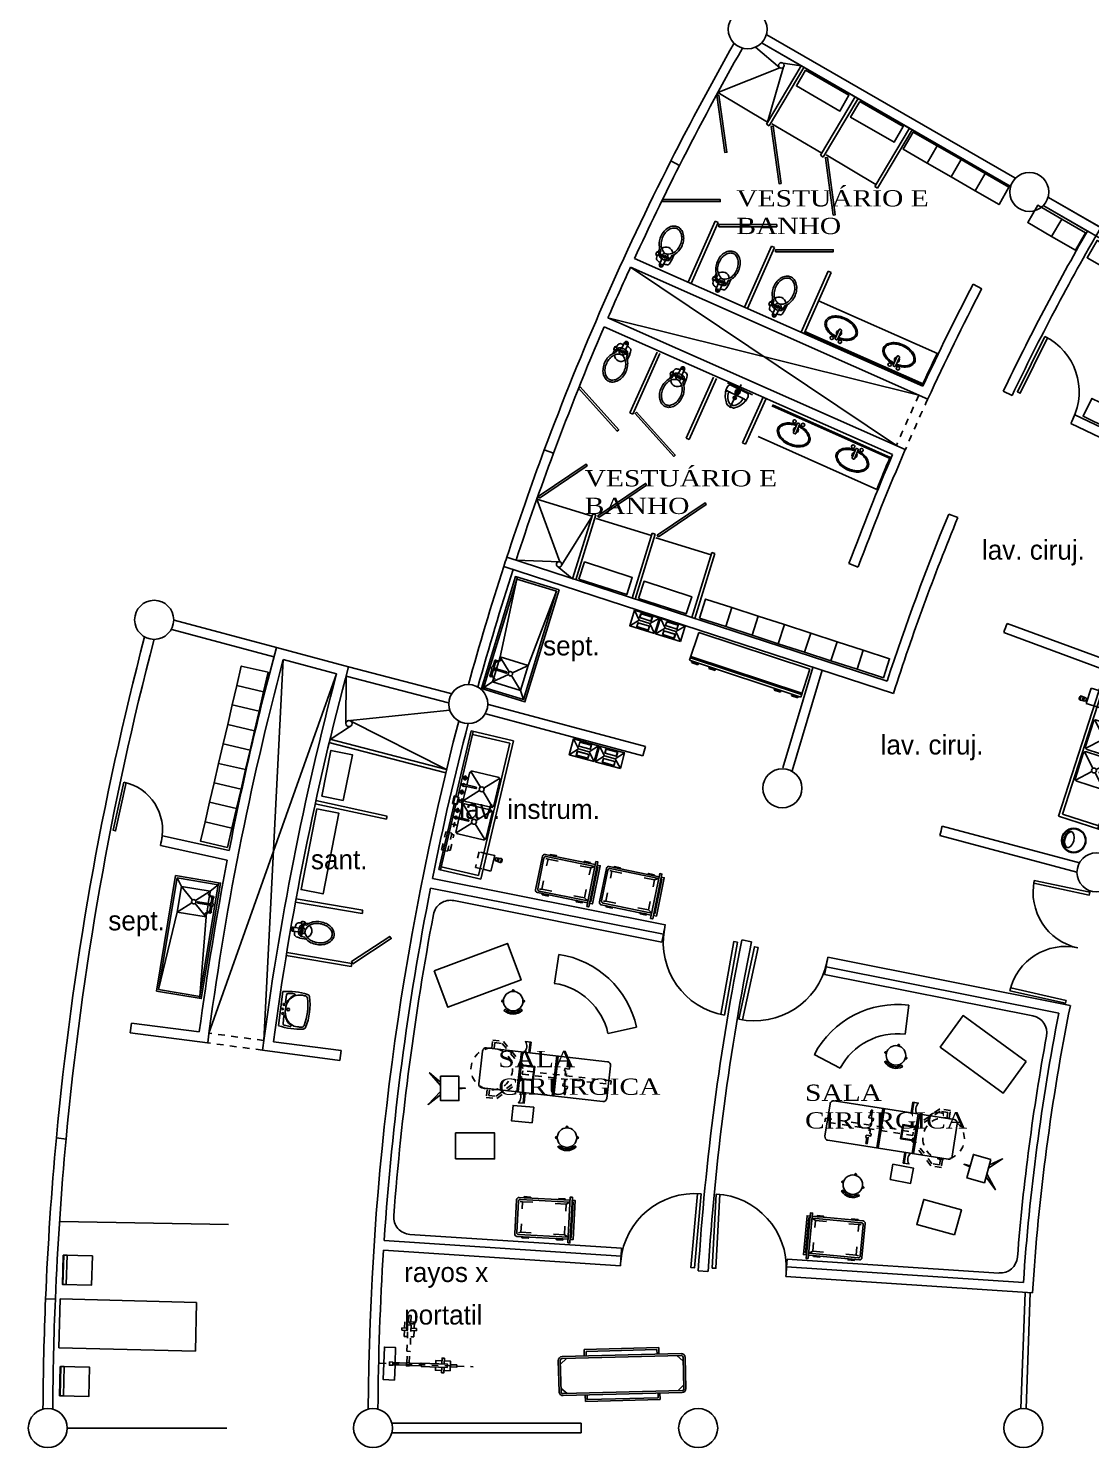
# Model space of a CAD drawing. Header units: millimetres. Extents: x 9 to 248, y 25 to 124.
# Drawn here: x 163.39 to 179.72, y 79.94 to 101.68 of the extents above; entities that cross this region are included whole.
import ezdxf
from ezdxf.enums import TextEntityAlignment as Align

# ---------------------------------------------------------------- set-up
doc = ezdxf.new("R2010")
doc.units = ezdxf.units.MM
doc.header["$LTSCALE"] = 0.8
doc.header["$MEASUREMENT"] = 0
for name, pattern in [('DASHDOT', [1, 0.5, -0.25, 0, -0.25]), ('DASHED2', [9.525, 6.35, -3.175]), ('DIVIDE5', [0.24, 0.12, -0.04, 0, -0.04, 0, -0.04]), ('DOT6', [0.02, 0, -0.02]), ('HIDDE30', [0.048, 0.03, -0.018])]:
    doc.linetypes.add(name, pattern=pattern)
for name, color, linetype in [('cancel', 2, 'Continuous'), ('CANCELERIA', 30, 'Continuous'), ('COLUMNAS', 5, 'Continuous'), ('letrero', 4, 'Continuous'), ('MUEBLES', 2, 'Continuous'), ('MUROS', 6, 'Continuous')]:
    doc.layers.add(name, color=color, linetype=linetype)
doc.layers.add('LUMINARIAS', color=7, linetype='Continuous', lineweight=30)
doc.styles.add('_STYLE', font='ROMANS.shx', dxfattribs={"width": 2, "height": 0.31})
doc.styles.add('Estilo 01', font='times.ttf', dxfattribs={"width": 1.2})
doc.styles.get("Standard").update_dxf_attribs({"font": 'bgothl.ttf'})
doc.linetypes.add('ZIGZAG', pattern='A,0.00254,-5.08,[131,ltypeshp.shx,S=5.08,R=0,X=-5.08,Y=0],-10.16,[131,ltypeshp.shx,S=5.08,R=180,X=5.08,Y=0],-5.08', length=20.32254)

# ---------------------------------------------------------------- blocks, each defined once
blk = doc.blocks.new('COLUMNA')
at = {"layer": 'COLUMNAS', "ltscale": 0.15}
blk.add_circle((78.551, 72.792), 0.3, dxfattribs=at)
blk = doc.blocks.new('PUERTA')
blk.add_lwpolyline([(-0.95, 0.948), (-0.95, -0.002), (-0.902, -0.002), (-0.902, 0.947)])
at = {"ltscale": 0.15}
blk.add_arc((-0.95, -0.002), 0.95, 0.0972, 90, dxfattribs=at)
blk = doc.blocks.new('SILLA')
at = {"layer": 'MUEBLES', "ltscale": 0.15}
for points in [[(245.006, 69.762), (245.231, 70.152), (244.841, 70.377), (244.616, 69.987)], [(245.035, 69.814), (244.646, 70.039), (244.621, 69.995), (245.01, 69.77)]]:
    blk.add_lwpolyline(points, close=True, dxfattribs=at)
blk = doc.blocks.new('CAMA')
at = {"layer": 'MUEBLES', "ltscale": 0.15}
for p, q in [((245.018, 69.714), (246.068, 71.533)), ((246.068, 71.533), (246.718, 71.158)), ((245.668, 69.339), (246.718, 71.158)), ((245.018, 69.714), (245.668, 69.339))]:
    blk.add_line(p, q, dxfattribs=at)
blk = doc.blocks.new('RAYOS-X')
at = {"linetype": 'DIVIDE5'}
blk.add_line((0.408, 0.558), (-1.029, 0.548), dxfattribs=at)
for p, q in [((-0.054, 0.572), (-0.229, 0.571)), ((-0.053, 0.537), (-0.228, 0.536)), ((0.206, 0.574), (-0.004, 0.572)), ((0.207, 0.539), (-0.003, 0.537))]:
    blk.add_line(p, q)
at = {"linetype": 'HIDDE30'}
for p, q in [((-0.046, 0.53), (-0.045, 0.355)), ((-0.011, 0.53), (-0.01, 0.355))]:
    blk.add_line(p, q, dxfattribs=at)
for points in [[(-0.584, 0.576), (-0.584, 0.661), (-0.549, 0.662), (-0.549, 0.577)], [(0.172, 0.539), (0.173, 0.306), (0.345, 0.307), (0.342, 0.807), (0.17, 0.806), (0.171, 0.574)], [(-0.679, 0.568), (-0.779, 0.568), (-0.778, 0.533), (-0.678, 0.533)], [(-0.584, 0.626), (-0.679, 0.626), (-0.678, 0.476), (-0.583, 0.476)], [(-0.548, 0.527), (-0.548, 0.437), (-0.583, 0.437), (-0.583, 0.526)], [(-0.454, 0.577), (-0.454, 0.627), (-0.549, 0.627)], [(-0.453, 0.527), (-0.453, 0.477), (-0.548, 0.477)]]:
    blk.add_lwpolyline(points)
for points in [[(-0.229, 0.579), (-0.228, 0.529), (-0.633, 0.526), (-0.634, 0.576)], [(-0.054, 0.58), (-0.004, 0.58), (-0.003, 0.53), (-0.053, 0.53)], [(0.206, 0.581), (0.256, 0.582), (0.257, 0.532), (0.207, 0.531)]]:
    blk.add_lwpolyline(points, close=True)
at = {"linetype": 'DOT6'}
blk.add_lwpolyline([(-0.053, 0.53), (-0.054, 0.58), (-0.004, 0.58), (-0.003, 0.53)], close=True, dxfattribs=at)
at = {"linetype": 'HIDDE30'}
blk.add_lwpolyline([(-0.052, 0.355), (-0.002, 0.355), (0, -0.05), (-0.05, -0.05)], close=True, dxfattribs=at)
for points in [[(-0.05, 0), (-0.135, -0.001), (-0.135, 0.034), (-0.05, 0.035)], [(-0.051, 0.13), (-0.101, 0.129), (-0.1, 0.034)], [(-0.1, -0.001), (-0.099, -0.096), (0.051, -0.095), (0.05, 0)], [(-0.001, 0.13), (0.049, 0.13), (0.05, 0.035)], [(0, 0.035), (0.089, 0.036), (0.089, 0.001), (0, 0)], [(-0.042, -0.095), (-0.041, -0.195), (-0.006, -0.195), (-0.007, -0.095)]]:
    blk.add_lwpolyline(points, dxfattribs=at)
blk = doc.blocks.new('MUE-107')
at = {"color": 0, "linetype": 'ByBlock'}
for p, q in [((0, -0.24), (0, 0.24)), ((0.03, 0.183), (0.125, 0.27)), ((0.03, -0.24), (0.03, 0.24)), ((0.06, 0.3), (1.89, 0.3)), ((0.06, 0.27), (1.89, 0.27)), ((0.4, 0.4), (1.55, 0.4)), ((0.4, 0.3), (0.4, 0.4)), ((0.43, 0.37), (1.52, 0.37)), ((0.43, 0.3), (0.43, 0.37)), ((1.52, 0.37), (1.52, 0.3)), ((1.55, 0.4), (1.55, 0.3)), ((1.92, 0.183), (1.825, 0.27)), ((1.92, 0.24), (1.92, -0.24)), ((1.95, 0.24), (1.95, -0.24)), ((0.03, -0.183), (0.125, -0.27)), ((1.92, -0.183), (1.825, -0.27)), ((1.89, -0.27), (0.06, -0.27)), ((1.89, -0.3), (0.06, -0.3)), ((0.4, -0.3), (0.4, -0.4)), ((0.4, -0.4), (1.55, -0.4)), ((0.43, -0.3), (0.43, -0.37)), ((0.43, -0.37), (1.52, -0.37)), ((1.52, -0.37), (1.52, -0.3)), ((1.55, -0.4), (1.55, -0.3))]:
    blk.add_line(p, q, dxfattribs=at)
for centre, radius, start, end in [((0.06, 0.24), 0.06, 90, 180), ((0.06, 0.24), 0.03, 90, 180), ((1.89, 0.24), 0.06, 0, 90), ((1.89, 0.24), 0.03, 360, 90), ((0.06, -0.24), 0.06, 180, 270), ((0.06, -0.24), 0.03, 180, 270), ((1.89, -0.24), 0.03, 270, 0), ((1.89, -0.24), 0.06, 270, 0)]:
    blk.add_arc(centre, radius, start, end, dxfattribs=at)
blk = doc.blocks.new('36212023')
for p, q in [((2.013, -0.21), (0.213, -0.21)), ((0.553, -0.315), (0.429, -0.315)), ((0.465, -0.252), (0.536, -0.252)), ((0.534, -0.272), (0.468, -0.272)), ((0.698, -0.315), (0.573, -0.315)), ((0.749, -0.331), (0.585, -0.515)), ((0.59, -0.252), (0.662, -0.252)), ((0.659, -0.272), (0.593, -0.272)), ((0.763, -0.315), (0.708, -0.315)), ((0.749, -0.331), (0.763, -0.315))]:
    blk.add_line(p, q)
blk.add_lwpolyline([(2.013, -0.88), (2.013, -0.18), (0.213, -0.18), (0.213, -0.88)], close=True)
for points in [[(0.585, -0.565), (0.749, -0.75), (0.763, -0.765), (1.983, -0.85), (0.243, -0.85), (0.243, -0.21), (0.363, -0.315), (0.419, -0.315)], [(0.243, -0.85), (0.363, -0.765), (0.763, -0.765), (0.763, -0.315), (1.983, -0.21), (1.983, -0.85)], [(0.541, -0.515), (0.363, -0.315), (0.363, -0.765), (0.541, -0.565)]]:
    blk.add_lwpolyline(points)
for points in [[(0.445, -0.265, -1), (0.455, -0.265), (0.42, -0.335), (0.41, -0.335)], [(0.573, -0.475, -1), (0.553, -0.475), (0.553, -0.275, -1), (0.573, -0.275)], [(0.707, -0.335), (0.672, -0.265, -1), (0.682, -0.265), (0.717, -0.335)]]:
    blk.add_lwpolyline(points, format="xyb", close=True)
blk.add_circle((0.563, -0.54), 0.0335)
for centre, radius, start, end in [((0.45, -0.265), 0.02, 256.3559, 230.514), ((0.563, -0.265), 0.0304, 289.2049, 250.7951), ((0.677, -0.265), 0.02, 309.486, 283.6441)]:
    blk.add_arc(centre, radius, start, end)
blk = doc.blocks.new('CARRITO')
at = {"ltscale": 0.15}
for p, q in [((-0.151, 0.302), (-0.159, 0.337)), ((0.32, 0.302), (0.324, 0.337)), ((-0.151, -0.368), (-0.188, -0.426)), ((0.32, -0.368), (0.353, -0.426))]:
    blk.add_line(p, q, dxfattribs=at)
for points in [[(-0.235, 0.282), (-0.218, 0.282), (-0.218, 0.185), (-0.235, 0.185)], [(0.399, 0.282), (0.382, 0.282), (0.382, 0.185), (0.399, 0.185)], [(-0.273, -0.426), (0.431, -0.426), (0.431, -0.459), (-0.273, -0.459)], [(-0.235, -0.349), (-0.218, -0.349), (-0.218, -0.253), (-0.235, -0.253)], [(0.399, -0.349), (0.382, -0.349), (0.382, -0.253), (0.399, -0.253)]]:
    blk.add_lwpolyline(points, close=True)
for points in [[(0.382, -0.426), (0.382, 0.359, 0.414214), (0.346, 0.395), (-0.181, 0.395, 0.414214), (-0.218, 0.359), (-0.218, -0.426)], [(0.353, -0.426), (0.353, 0.337, 0.414214), (0.324, 0.366), (-0.159, 0.366, 0.414214), (-0.188, 0.337), (-0.188, -0.426)]]:
    blk.add_lwpolyline(points, format="xyb")
for points in [[(-0.151, 0.145), (-0.151, 0.302), (-0.02, 0.302)], [(0.213, 0.302), (0.32, 0.302), (0.32, 0.145)], [(-0.02, -0.368), (-0.151, -0.368), (-0.151, -0.201)], [(0.32, -0.201), (0.32, -0.368), (0.213, -0.368)], [(-0.218, -0.459), (-0.218, -0.505), (0.382, -0.505), (0.382, -0.459)], [(-0.188, -0.459), (-0.188, -0.475), (0.353, -0.475), (0.353, -0.459)]]:
    blk.add_lwpolyline(points)
blk = doc.blocks.new('TRIPIE')
at = {"ltscale": 0.15}
for points in [[(-0.171, 0.048), (-0.341, 0.192), (-0.171, -0.002)], [(-0.171, -0.146), (-0.363, -0.295), (-0.171, -0.095)], [(0.11, -0.043), (0.21, -0.046), (0.11, -0.057)]]:
    blk.add_lwpolyline(points, dxfattribs=at)
blk.add_lwpolyline([(-0.171, 0.138), (0.11, 0.138), (0.11, -0.235), (-0.171, -0.235)], close=True)
blk = doc.blocks.new('LAMPARA-S-SOM')
at = {"linetype": 'HIDDE30', "ltscale": 3}
for p, q in [((-0.355, 0.453), (-0.189, 0.453)), ((-0.355, 0.331), (-0.355, 0.453)), ((-0.189, 0.453), (0.244, 0.036)), ((-0.321, 0.419), (-0.203, 0.419)), ((-0.321, 0.331), (-0.321, 0.419)), ((-0.203, 0.419), (0.194, 0.036)), ((-0.203, -0.398), (0.194, -0.015)), ((-0.189, -0.432), (0.244, -0.015)), ((-0.355, -0.309), (-0.355, -0.432)), ((-0.355, -0.432), (-0.189, -0.432)), ((-0.321, -0.309), (-0.321, -0.398)), ((-0.321, -0.398), (-0.203, -0.398))]:
    blk.add_line(p, q, dxfattribs=at)
for points in [[(0.812, 0.037), (0.812, 0.109), (0.794, 0.109), (0.794, 0.145), (0.812, 0.145), (0.83, 0.145), (0.866, 0.145), (0.866, 0.181), (0.848, 0.181), (0.848, 0.271), (0.83, 0.271), (0.83, 0.037)], [(0.812, -0.017), (0.812, -0.089), (0.794, -0.089), (0.794, -0.125), (0.812, -0.125), (0.83, -0.125), (0.866, -0.125), (0.866, -0.161), (0.848, -0.161), (0.848, -0.251), (0.83, -0.251), (0.83, -0.017)]]:
    blk.add_lwpolyline(points, dxfattribs=at)
blk.add_lwpolyline([(0.156, 0.038), (0.156, -0.016), (1.524, -0.018), (1.524, 0.036)], close=True, dxfattribs=at)
blk.add_circle((-0.32, 0.011), 0.32, dxfattribs=at)
blk = doc.blocks.new('36211306')
for p, q in [((0.74, -0.56), (0.74, 0)), ((0.76, 0), (0.76, -0.56)), ((1.154, 0.15), (1.154, 0)), ((1.26, 0), (1.26, -0.56)), ((1.154, -0.71), (1.154, -0.56))]:
    blk.add_line(p, q)
blk.add_lwpolyline([(0.05, -0.56, -0.414214), (0, -0.51), (0, -0.05, -0.414214), (0.05, 0), (1.75, 0, -0.414214), (1.8, -0.05), (1.8, -0.51, -0.414214), (1.75, -0.56)], format="xyb", close=True)
blk.add_lwpolyline([(1.24, 0), (1.24, -0.18), (1.05, -0.18), (1.05, -0.38), (1.24, -0.38), (1.24, -0.56)])
for points in [[(1.14, 0), (1.14, 0.15), (1.219, 0.15, 0.351), (1.219, 0, 0.351)], [(1.219, -0.56, 0.351), (1.219, -0.71), (1.14, -0.71), (1.14, -0.56)]]:
    blk.add_lwpolyline(points, format="xyb")
blk.add_lwpolyline([(1.24, -0.19), (1.06, -0.19), (1.06, -0.37), (1.24, -0.37)], close=True)
blk = doc.blocks.new('31080052')
for p, q in [((-0.087, 0.152), (-0.087, 0.122)), ((-0.075, 0.158), (-0.075, 0.13)), ((-0.013, 0.175), (-0.013, 0.149)), ((0.012, 0.149), (0.012, 0.175)), ((0.075, 0.158), (0.075, 0.13)), ((0.088, 0.152), (0.088, 0.122))]:
    blk.add_line(p, q)
for points in [[(-0.149, 0.012), (-0.163, 0.012, 1), (-0.163, -0.013), (-0.149, -0.013)], [(0.149, 0.012), (0.163, 0.012, -1), (0.163, -0.013), (0.149, -0.013)], [(-0.013, -0.149), (-0.013, -0.163, 1), (0.012, -0.163), (0.012, -0.149)]]:
    blk.add_lwpolyline(points, format="xyb")
blk.add_lwpolyline([(0.124, 0.124), (0.141, 0.141, 0.414214), (-0.141, 0.141), (-0.124, 0.124, -0.414214)], format="xyb", close=True)
blk.add_circle((0, 0), 0.15)
blk = doc.blocks.new('MESA-RIÑON')
at = {"ltscale": 0.15}
for p, q in [((-0.746, 0.524), (-0.585, 0.944)), ((-0.108, -0.406), (0.342, -0.406))]:
    blk.add_line(p, q, dxfattribs=at)
for radius in [1.446, 0.996]:
    blk.add_arc((-1.105, -0.406), radius, 0, 68.9373, dxfattribs=at)
blk = doc.blocks.new('MU8')
for p, q in [((0.33, 0), (-0.33, 0)), ((-0.127, -0.08), (-0.278, -0.08)), ((-0.206, -0.155), (-0.21, -0.149)), ((-0.201, -0.143), (-0.197, -0.148)), ((0.127, -0.08), (0.278, -0.08)), ((0.201, -0.143), (0.197, -0.148)), ((0.206, -0.155), (0.21, -0.149))]:
    blk.add_line(p, q)
for centre, radius in [((-0.088, -0.052), 0.018), ((0, -0.144), 0.0246), ((0, -0.039), 0.0134), ((0.088, -0.052), 0.018)]:
    blk.add_circle(centre, radius)
for centre, radius, start, end in [((0.936, -0.254), 1.292, 168.6502, 189.981), ((-0.936, -0.254), 1.292, 350.019, 11.3498), ((0.936, -0.254), 1.253, 173.2304, 178.6984), ((-0.301, -0.226), 0.015, 178.6984, 332.2241), ((-0.278, -0.11), 0.03, 90, 173.2304), ((-0.057, -0.355), 0.25, 119.1663, 181.8563), ((-0.057, -0.355), 0.262, 127.8099, 152.2241), ((-0.214, -0.152), 0.005, 34.349, 127.8099), ((-0.197, -0.14), 0.005, 123.1138, 212.6525), ((-0.057, -0.355), 0.262, 119.1663, 123.1138), ((0, -0.457), 0.378, 109.1448, 119.1663), ((0, -0.457), 0.366, 60.8337, 119.1663), ((-0.127, -0.09), 0.01, 289.1448, 90), ((0.127, -0.09), 0.01, 90, 250.8552), ((0, -0.457), 0.378, 60.8337, 70.8552), ((0.057, -0.355), 0.25, 358.1437, 60.8337), ((0.057, -0.355), 0.262, 56.8862, 60.8337), ((0.197, -0.14), 0.005, 327.3475, 56.8862), ((0.214, -0.152), 0.005, 52.1901, 145.651), ((0.057, -0.355), 0.262, 27.7759, 52.1901), ((0.278, -0.11), 0.03, 6.7696, 90), ((0.301, -0.226), 0.015, 207.7759, 1.3016), ((-0.936, -0.254), 1.253, 1.3016, 6.7696), ((-0.286, -0.469), 0.05, 189.981, 253.8551), ((0.934, -0.323), 1.242, 181.8563, 185.5186), ((-0.252, -0.437), 0.05, 185.5186, 255.2781), ((0, 0.52), 1.08, 253.8551, 286.1449), ((0, 0.52), 1.04, 255.2781, 284.7219), ((0.252, -0.437), 0.05, 284.7219, 354.4814), ((0.286, -0.469), 0.05, 286.1449, 350.019), ((-0.934, -0.323), 1.242, 354.4814, 358.1437)]:
    blk.add_arc(centre, radius, start, end)
blk = doc.blocks.new('MU10')
at = {"color": 0, "linetype": 'ByBlock'}
blk.add_lwpolyline([(0.125, -0.037), (0.127, -0.048), (0.131, -0.057), (0.135, -0.066), (0.141, -0.073), (0.163, -0.089), (0.228, -0.092, 0.063937), (0.263, -0.125, 0.085102), (0.338, -0.163, 0.074474), (0.432, -0.177, 0.074474), (0.527, -0.163, 0.085102), (0.602, -0.125, 0.106258), (0.655, -0.065, 0.128301), (0.672, 0, 0.128301), (0.655, 0.065, 0.106258), (0.602, 0.125, 0.085102), (0.527, 0.163, 0.074474), (0.432, 0.177, 0.074474), (0.338, 0.163, 0.085102), (0.263, 0.125, 0.063937), (0.228, 0.092), (0.163, 0.089), (0.141, 0.073), (0.135, 0.066), (0.131, 0.057), (0.127, 0.047), (0.125, 0.037), (0.124, 0.03), (0.03, 0.03, 0.414214), (0, 0, 0.414214), (0.03, -0.03), (0.124, -0.03)], format="xyb", close=True, dxfattribs=at)
for points in [[(0.143, 0.116), (0.121, 0.113), (0.1, 0.108), (0.086, 0.101), (0.077, 0.092), (0.071, 0.081), (0.068, 0.068), (0.065, 0.052), (0.063, 0.036), (0.063, 0.03)], [(0.151, 0.13), (0.141, 0.13), (0.141, 0.11), (0.151, 0.11)], [(0.161, 0.1), (0.151, 0.1), (0.151, 0.14), (0.191, 0.14), (0.191, 0.1), (0.161, 0.1)], [(0.161, 0.075), (0.151, 0.075), (0.151, 0.085), (0.191, 0.085), (0.191, 0.075), (0.181, 0.075)], [(0.161, 0.085), (0.161, 0.1)], [(0.161, 0.017), (0.161, 0.03), (0.181, 0.03), (0.181, 0.017)], [(0.166, 0.03), (0.166, 0.05), (0.176, 0.05), (0.176, 0.03)], [(0.181, 0.085), (0.181, 0.1)], [(0.191, 0.135), (0.196, 0.135), (0.196, 0.105), (0.191, 0.105)], [(0.196, 0.13), (0.201, 0.13), (0.201, 0.11), (0.196, 0.11)], [(0.201, 0.125), (0.211, 0.125), (0.211, 0.115), (0.201, 0.115)], [(0.257, 0.121), (0.213, 0.12)], [(0.063, -0.03), (0.063, -0.036), (0.065, -0.052), (0.068, -0.068), (0.071, -0.081), (0.077, -0.092), (0.086, -0.101), (0.1, -0.108), (0.121, -0.113), (0.151, -0.117), (0.16, -0.119), (0.257, -0.121)], [(0.161, -0.018), (0.161, -0.025), (0.181, -0.025), (0.181, -0.017)], [(0.166, -0.025), (0.161, -0.075), (0.181, -0.075), (0.176, -0.025)]]:
    blk.add_lwpolyline(points, dxfattribs=at)
blk.add_lwpolyline([(0.161, 0.05), (0.181, 0.05), (0.181, 0.075), (0.161, 0.075)], close=True, dxfattribs=at)
for points in [[(0.183, 0.085, 0.076321), (0.186, 0.1)], [(0.432, 0.147, 0.074474), (0.346, 0.135, 0.085102), (0.281, 0.101, 0.171931), (0.22, 0.012, 0.128301)], [(0.22, -0.012, 0.171931), (0.281, -0.101, 0.085102), (0.346, -0.135, 0.074474), (0.432, -0.147, 0.074474), (0.518, -0.135, 0.085102), (0.584, -0.101, 0.106258), (0.629, -0.05, 0.128301), (0.642, 0, 0.128301), (0.629, 0.05, 0.106258), (0.584, 0.101, 0.085102), (0.518, 0.135, 0.074474), (0.432, 0.147, 0.074474)]]:
    blk.add_lwpolyline(points, format="xyb", dxfattribs=at)
for centre, radius in [((0.03, 0), 0.015), ((0.171, 0), 0.02), ((0.171, 0), 0.01)]:
    blk.add_circle(centre, radius, dxfattribs=at)
for start, end in [(99.1612, 262.0544), (280.0935, 78.4473), (266.1443, 266.2441)]:
    blk.add_arc((0.171, 0), 0.0503, start, end)
blk.add_arc((0.223, 0), 0.102, 296.6147, 63.3853, dxfattribs=at)
blk = doc.blocks.new('MUE-137')
at = {"color": 0, "linetype": 'ByBlock'}
for p, q in [((-0.9, 0), (-0.9, -0.45)), ((-0.9, 0), (0.9, 0)), ((0.9, 0), (0.9, -0.45)), ((-0.9, -0.39), (0.9, -0.39)), ((-0.9, -0.41), (0.9, -0.41)), ((-0.9, -0.45), (0.9, -0.45)), ((-0.859, -0.45), (-0.859, -0.477)), ((-0.859, -0.477), (-0.759, -0.477)), ((-0.849, -0.45), (-0.849, -0.467)), ((-0.849, -0.467), (-0.769, -0.467)), ((-0.769, -0.467), (-0.769, -0.45)), ((-0.759, -0.477), (-0.759, -0.45)), ((-0.579, -0.45), (-0.579, -0.477)), ((-0.579, -0.477), (-0.479, -0.477)), ((-0.569, -0.45), (-0.569, -0.467)), ((-0.569, -0.467), (-0.489, -0.467)), ((-0.489, -0.467), (-0.489, -0.45)), ((-0.479, -0.477), (-0.479, -0.45)), ((0.479, -0.477), (0.479, -0.45)), ((0.579, -0.477), (0.479, -0.477)), ((0.489, -0.467), (0.489, -0.45)), ((0.569, -0.467), (0.489, -0.467)), ((0.569, -0.45), (0.569, -0.467)), ((0.579, -0.45), (0.579, -0.477)), ((0.759, -0.477), (0.759, -0.45)), ((0.859, -0.477), (0.759, -0.477)), ((0.769, -0.467), (0.769, -0.45)), ((0.849, -0.467), (0.769, -0.467)), ((0.849, -0.45), (0.849, -0.467)), ((0.859, -0.45), (0.859, -0.477))]:
    blk.add_line(p, q, dxfattribs=at)
blk = doc.blocks.new('TARJA-DOBLE')
for p, q in [((0.791, 0.541), (0.727, 0.541)), ((0.733, 0.464), (0.727, 0.533)), ((0.789, 0.503), (0.729, 0.503)), ((0.787, 0.484), (0.731, 0.484)), ((0.745, 0.555), (0.773, 0.555)), ((0.747, 0.429), (0.747, 0.448)), ((0.766, 0.448), (0.752, 0.448)), ((0.771, 0.429), (0.771, 0.448)), ((0.792, 0.533), (0.785, 0.464)), ((-1.074, 0.302), (1.111, 0.306)), ((-1.073, -0.363), (-1.074, 0.302)), ((-1.026, 0.255), (1.064, 0.258)), ((-1.025, -0.334), (-1.026, 0.255)), ((-0.264, 0.026), (-0.464, 0.226)), ((-0.038, 0.237), (-0.437, 0.237)), ((-0.211, 0.027), (-0.011, 0.226)), ((0.249, 0.027), (0.049, 0.226)), ((0.475, 0.238), (0.076, 0.238)), ((0.302, 0.027), (0.502, 0.227)), ((0.707, 0.429), (0.707, 0.305)), ((0.954, 0.429), (0.707, 0.429)), ((0.954, 0.306), (0.954, 0.429)), ((1.064, 0.258), (1.065, -0.331)), ((1.111, 0.306), (1.112, -0.359)), ((-0.475, 0.199), (-0.475, -0.2)), ((0, -0.199), (0, 0.199)), ((0.038, 0.2), (0.038, -0.199)), ((0.513, -0.199), (0.513, 0.2)), ((-0.464, -0.227), (-0.264, -0.027)), ((-0.249, -0.092), (-0.248, -0.287)), ((-0.226, -0.287), (-0.226, -0.092)), ((-0.011, -0.226), (-0.211, -0.027)), ((0, -0.081), (0.038, -0.081)), ((0.049, -0.226), (0.249, -0.026)), ((0.264, -0.091), (0.265, -0.286)), ((0.287, -0.286), (0.287, -0.091)), ((0.502, -0.226), (0.302, -0.026)), ((-0.042, -0.333), (-1.073, -0.334)), ((-0.042, -0.361), (-1.073, -0.363)), ((-0.437, -0.238), (-0.249, -0.238)), ((-0.309, -0.287), (-0.389, -0.287)), ((-0.349, -0.328), (-0.349, -0.247)), ((-0.226, -0.238), (-0.038, -0.238)), ((-0.166, -0.287), (-0.085, -0.287)), ((-0.125, -0.327), (-0.125, -0.247)), ((0.081, -0.373), (-0.042, -0.374)), ((0.076, -0.237), (0.264, -0.237)), ((1.112, -0.331), (0.081, -0.332)), ((1.112, -0.359), (0.081, -0.361)), ((0.204, -0.287), (0.124, -0.287)), ((0.164, -0.327), (0.164, -0.246)), ((0.287, -0.237), (0.475, -0.237)), ((0.347, -0.286), (0.428, -0.286)), ((0.388, -0.326), (0.388, -0.246))]:
    blk.add_line(p, q)
at = {"linetype": 'HIDDE30'}
for p, q in [((0.707, 0.305), (0.707, 0.182)), ((0.954, 0.182), (0.954, 0.306)), ((0.707, 0.182), (0.954, 0.182)), ((0.524, -0.292), (0.809, -0.291)), ((0.524, -0.387), (0.524, -0.292)), ((0.809, -0.386), (0.524, -0.387)), ((0.79, -0.253), (0.543, -0.254)), ((0.543, -0.254), (0.543, -0.292)), ((0.79, -0.291), (0.79, -0.253)), ((0.809, -0.291), (0.809, -0.386))]:
    blk.add_line(p, q, dxfattribs=at)
blk.add_lwpolyline([(0.081, -0.388), (0.081, -0.331, 0.414214), (0.062, -0.312), (-0.023, -0.312, 0.414214), (-0.042, -0.331), (-0.042, -0.388)], format="xyb", close=True)
blk.add_lwpolyline([(0.072, -0.373), (0.072, -0.331, 0.414214), (0.062, -0.321), (-0.023, -0.321, 0.414214), (-0.033, -0.331), (-0.033, -0.373)], format="xyb")
for centre, radius in [((-0.237, 0), 0.038), ((0.275, 0), 0.038), ((-0.349, -0.287), 0.0268), ((-0.349, -0.287), 0.0134), ((-0.125, -0.287), 0.0268), ((-0.125, -0.287), 0.0134), ((0.164, -0.287), 0.0268), ((0.164, -0.287), 0.0134), ((0.388, -0.286), 0.0134)]:
    blk.add_circle(centre, radius)
for centre, radius, start, end in [((0.745, 0.536), 0.019, 90.0901, 188.2202), ((0.752, 0.467), 0.019, 188.2202, 270.0901), ((0.766, 0.467), 0.019, 270.0901, 351.96), ((0.773, 0.536), 0.019, 351.96, 90.0901), ((-0.437, 0.199), 0.038, 90.0901, 180.0901), ((-0.038, 0.199), 0.038, 0.0901, 90.0901), ((0.076, 0.2), 0.038, 90.0901, 180.0901), ((0.475, 0.2), 0.038, 0.0901, 90.0901), ((-0.437, -0.2), 0.038, 180.0901, 270.0901), ((-0.237, -0.092), 0.0112, 0.0901, 180.0901), ((-0.038, -0.2), 0.038, 270.0901, 0.0901), ((0.076, -0.199), 0.038, 180.0901, 270.0901), ((0.276, -0.091), 0.0112, 0.0901, 180.0901), ((0.475, -0.199), 0.038, 270.0901, 0.0901), ((-0.237, -0.287), 0.0223, 120.0901, 60.0901), ((-0.237, -0.287), 0.0112, 180.0901, 0.0901), ((0.276, -0.286), 0.0223, 120.0901, 60.0901), ((0.276, -0.286), 0.0112, 180.0901, 0.0901)]:
    blk.add_arc(centre, radius, start, end)
at = {"style": '_STYLE', "width": 1.5}
blk.add_text('5', height=0.0665, rotation=180.0901, dxfattribs=at).set_placement((0.012, -0.266), align=Align.MIDDLE)
blk = doc.blocks.new('SESTO2')
at = {"ltscale": 0.15}
for p, q in [((0.079, 0.025), (-0.046, 0.14)), ((0.079, 0.025), (0.204, 0.14)), ((0.079, 0.025), (0.079, -0.145)), ((0.079, -0.145), (-0.046, -0.26)), ((0.079, -0.145), (0.204, -0.26))]:
    blk.add_line(p, q, dxfattribs=at)
for points in [[(-0.046, -0.26), (0.204, -0.26), (0.204, 0.14), (-0.046, 0.14)], [(-0.028, 0.033), (0.037, 0.033), (0.037, -0.154), (-0.028, -0.154)], [(-0.025, 0.03), (0.037, 0.03), (0.037, -0.15), (-0.025, -0.15)], [(0.187, 0.033), (0.121, 0.033), (0.121, -0.154), (0.187, -0.154)], [(0.183, 0.03), (0.121, 0.03), (0.121, -0.15), (0.183, -0.15)]]:
    blk.add_lwpolyline(points, close=True)
blk = doc.blocks.new('SESTO1')
at = {"ltscale": 0.15}
for radius in [0.188, 0.179]:
    blk.add_circle((0.041, -0.01), radius, dxfattribs=at)
blk.add_ellipse((-0.034, -0.015), major_axis=(0, 0.128), ratio=0.594183, dxfattribs=at)
blk.add_ellipse((-0.018, -0.015), major_axis=(0, 0.128), ratio=0.594183, start_param=0.103755, end_param=3.037838, dxfattribs=at)
blk = doc.blocks.new('MU9')
for p, q in [((-0.2, 0), (0.225, 0)), ((-0.038, 0), (-0.038, -0.012)), ((0.038, -0.012), (0.038, 0)), ((-0.15, -0.012), (0.15, -0.012)), ((-0.1, -0.113), (-0.141, -0.113)), ((-0.096, -0.113), (0, -0.113)), ((-0.025, -0.012), (-0.025, -0.062)), ((0.096, -0.113), (0, -0.113)), ((0.025, -0.062), (0.025, -0.012)), ((0.1, -0.113), (0.141, -0.113)), ((-0.042, -0.312), (0, -0.312)), ((-0.029, -0.275), (0, -0.275)), ((0.029, -0.275), (0, -0.275)), ((0.042, -0.312), (0, -0.312))]:
    blk.add_line(p, q)
at = {"linetype": 'DASHDOT'}
blk.add_line((0, 0.067), (0, -0.383), dxfattribs=at)
blk.add_circle((0, -0.162), 0.025)
for centre, radius, start, end in [((-0.116, -0.062), 0.0607, 124.5085, 191.8887), ((-0.056, -0.094), 0.12, 171.0274, 207.8973), ((-0.141, -0.137), 0.025, 90, 194.8596), ((0.132, -0.065), 0.307, 194.8596, 232.0545), ((-0.096, -0.137), 0.025, 90, 192.124), ((0.102, -0.095), 0.228, 192.124, 229.8056), ((0, -0.062), 0.0375, 135, 45), ((0, -0.062), 0.025, 180, 0), ((-0.102, -0.095), 0.228, 310.1944, 347.876), ((-0.132, -0.065), 0.307, 307.9455, 345.1404), ((0.096, -0.137), 0.025, 347.876, 90), ((0.141, -0.137), 0.025, 345.1404, 90), ((0.116, -0.062), 0.0607, 348.1113, 55.4915), ((0.056, -0.094), 0.12, 332.1027, 8.9726), ((-0.042, -0.287), 0.025, 232.0545, 270), ((-0.029, -0.25), 0.025, 229.8056, 270), ((0.029, -0.25), 0.025, 270, 310.1944), ((0.042, -0.287), 0.025, 270, 307.9455)]:
    blk.add_arc(centre, radius, start, end)
blk = doc.blocks.new('LLAVES')
at = {"color": 0, "linetype": 'ByBlock'}
for p, q in [((0.015, 0.005), (0.015, -0.005)), ((0.095, 0.01), (0.02, 0.01)), ((0.1, -0.005), (0.1, 0.005)), ((0.02, -0.01), (0.095, -0.01))]:
    blk.add_line(p, q, dxfattribs=at)
for centre in [(0.013, 0.035), (0.013, -0.035)]:
    blk.add_circle(centre, 0.013, dxfattribs=at)
for centre, start, end in [((0.02, 0.005), 90, 180), ((0.095, 0.005), 0, 90), ((0.02, -0.005), 180, 270), ((0.095, -0.005), 270, 360)]:
    blk.add_arc(centre, 0.005, start, end, dxfattribs=at)
blk = doc.blocks.new('MU6')
at = {"color": 0, "linetype": 'ByBlock'}
for points in [[(-0.018, 0.171, 0.050781), (-0.102, 0.158, 0.076871), (-0.183, 0.123, 0.107155), (-0.243, 0.064, 0.146462), (-0.261, 0.005, 0.146462), (-0.243, -0.054, 0.107155), (-0.183, -0.112, 0.076871), (-0.102, -0.148, 0.063889), (0.003, -0.161, 0.063889), (0.109, -0.148, 0.076871), (0.19, -0.112, 0.107155), (0.25, -0.054, 0.146462), (0.267, 0.005, 0.146462), (0.25, 0.064, 0.107155), (0.19, 0.123, 0.076871), (0.109, 0.158, 0.053581), (0.021, 0.171, 0.063889)], [(-0.017, 0.151, 0.050781), (-0.097, 0.139, 0.076871), (-0.173, 0.106, 0.107155), (-0.226, 0.053, 0.146462), (-0.241, 0.005, 0.146462), (-0.226, -0.043, 0.107155), (-0.173, -0.095, 0.076871), (-0.097, -0.128, 0.063889), (0.003, -0.141, 0.063889), (0.104, -0.128, 0.076871), (0.179, -0.095, 0.107155), (0.233, -0.043, 0.146462), (0.247, 0.005, 0.146462), (0.233, 0.053, 0.107155), (0.179, 0.106, 0.076871), (0.104, 0.139, 0.053581), (0.02, 0.151, 0.053581)]]:
    blk.add_lwpolyline(points, format="xyb", dxfattribs=at)
for start, end in [(119.1764, 240.8236), (299.1764, 60.8236)]:
    blk.add_arc((0.001, 0.088), 0.04, start, end, dxfattribs=at)
at = {"color": 0, "linetype": 'ByBlock', "xscale": 2, "yscale": 2, "zscale": 2, "rotation": 270}
blk.add_blockref('LLAVES', (0.001, 0.228), dxfattribs=at)

msp = doc.modelspace()

# ---------------------------------------------------------------- linework, layer by layer
at = {"layer": 'cancel', "ltscale": 0.15}
for p, q in [((176.734, 95.268), (172.645, 98.008)), ((172.299, 97.231), (177.08, 96.044)), ((167.006, 86.124), (167.306, 91.98)), ((168.127, 91.76), (166.164, 86.235))]:
    msp.add_line(p, q, dxfattribs=at)
at = {"layer": 'CANCELERIA', "ltscale": 0.15}
for p, q in [((167.161, 92.019), (165.592, 92.439)), ((167.2, 92.164), (165.631, 92.584))]:
    msp.add_line(p, q, dxfattribs=at)
at = {"layer": 'CANCELERIA'}
for p, q in [((169.884, 91.458), (168.31, 91.866)), ((169.846, 91.313), (168.273, 91.721))]:
    msp.add_line(p, q, dxfattribs=at)
at = {"layer": 'CANCELERIA', "ltscale": 0.15}
for centre, radius, start, end in [((211.686, 80.166), 43.075, 150.3867, 153.1164), ((211.686, 80.166), 42.925, 150.3874, 153.1216), ((211.686, 80.166), 43.075, 159.5711, 161.8959), ((211.686, 80.166), 42.925, 159.5668, 161.8956), ((211.686, 80.166), 43.075, 162.0954, 164.6133), ((211.686, 80.166), 42.925, 162.0959, 164.6126), ((211.719, 80.164), 48.108, 174.6759, 177.6311), ((211.719, 80.164), 47.958, 174.6759, 177.6311)]:
    msp.add_arc(centre, radius, start, end, dxfattribs=at)
at = {"layer": 'MUEBLES', "ltscale": 0.15}
for p, q in [((174.944, 101.076), (174.567, 101.391)), ((174.734, 100.209), (175.268, 101.106)), ((174.955, 101.153), (175.268, 101.106)), ((174.944, 101.076), (173.988, 100.695)), ((174.997, 101.087), (174.752, 100.24)), ((174.777, 100.184), (175.311, 101.081)), ((174.752, 100.24), (173.988, 100.695)), ((175.567, 99.729), (176.101, 100.626)), ((175.61, 99.703), (176.144, 100.601)), ((174.777, 100.184), (174.734, 100.209)), ((175.586, 99.76), (174.821, 100.214)), ((176.401, 99.248), (176.934, 100.145)), ((176.444, 99.223), (176.978, 100.12)), ((175.61, 99.703), (175.567, 99.729)), ((176.419, 99.279), (175.655, 99.734)), ((176.444, 99.223), (176.401, 99.248)), ((173.946, 98.718), (173.53, 97.78)), ((173.992, 98.697), (173.946, 98.718)), ((173.992, 98.697), (173.576, 97.759)), ((174.815, 98.333), (174.4, 97.395)), ((174.861, 98.313), (174.445, 97.375)), ((174.861, 98.313), (174.815, 98.333)), ((175.684, 97.948), (175.269, 97.01)), ((175.73, 97.928), (175.314, 96.99)), ((175.73, 97.928), (175.684, 97.948)), ((177.365, 96.683), (175.537, 97.493)), ((177.148, 96.194), (175.32, 97.003)), ((177.156, 96.21), (175.328, 97.02)), ((172.634, 95.769), (173.053, 96.705)), ((172.68, 95.748), (173.098, 96.685)), ((173.502, 95.381), (173.92, 96.318)), ((173.548, 95.361), (173.966, 96.297)), ((174.37, 95.31), (174.683, 96.012)), ((174.415, 95.289), (174.729, 95.991)), ((176.646, 95.064), (174.82, 95.88)), ((176.653, 95.08), (174.828, 95.896)), ((172.68, 95.748), (172.634, 95.769)), ((173.548, 95.361), (173.502, 95.381)), ((174.415, 95.289), (174.37, 95.31)), ((176.435, 94.592), (174.609, 95.407)), ((171.561, 93.481), (171.204, 94.446)), ((172.054, 94.182), (171.204, 94.446)), ((171.589, 93.433), (172.054, 94.182)), ((172.064, 94.217), (171.756, 93.22)), ((172.112, 94.202), (171.803, 93.204)), ((172.112, 94.202), (172.064, 94.217)), ((172.969, 93.885), (172.119, 94.148)), ((172.979, 93.92), (172.671, 92.923)), ((173.027, 93.905), (172.718, 92.907)), ((173.027, 93.905), (172.979, 93.92)), ((173.884, 93.588), (173.034, 93.851)), ((171.561, 93.481), (170.886, 93.505)), ((173.894, 93.623), (173.586, 92.626)), ((173.942, 93.608), (173.633, 92.61)), ((173.942, 93.608), (173.894, 93.623)), ((171.511, 93.421), (171.756, 93.22)), ((174.988, 90.312), (175.451, 91.858)), ((175.131, 90.269), (175.594, 91.815)), ((168.27, 90.988), (168.273, 91.721)), ((168.289, 91.034), (169.867, 91.2)), ((168.34, 90.954), (168.026, 90.752)), ((169.817, 90.288), (168.336, 91.039)), ((168.904, 89.572), (167.809, 89.812)), ((168.893, 89.523), (167.798, 89.763)), ((168.529, 88.124), (167.503, 88.298)), ((169.93, 88.273), (173.128, 87.637)), ((168.521, 88.075), (167.494, 88.248)), ((173.128, 87.637), (173.151, 87.755)), ((168.352, 87.258), (167.352, 87.427)), ((168.361, 87.308), (167.36, 87.477)), ((175.629, 87.14), (175.652, 87.257)), ((175.629, 87.14), (178.832, 86.502)), ((169.255, 83.142), (172.508, 82.929)), ((172.508, 82.929), (172.5, 82.81)), ((175.052, 82.762), (175.044, 82.643)), ((175.052, 82.762), (178.311, 82.549)), ((178.712, 82.251), (178.647, 80.467)), ((178.792, 82.248), (178.727, 80.465))]:
    msp.add_line(p, q, dxfattribs=at)
at = {"layer": 'MUEBLES'}
for p, q in [((169.804, 90.239), (168.009, 90.704)), ((169.817, 90.288), (168.022, 90.753))]:
    msp.add_line(p, q, dxfattribs=at)
at = {"layer": 'MUEBLES', "linetype": 'ZIGZAG', "ltscale": 0.01}
for p, q in [((166.465, 83.293), (163.872, 83.34)), ((166.439, 80.166), (163.986, 80.166))]:
    msp.add_line(p, q, dxfattribs=at)
at = {"layer": 'MUEBLES'}
for points in [[(175.336, 101.038), (176.005, 100.652), (175.866, 100.41), (175.197, 100.796)], [(174.005, 100.656), (174.127, 99.776), (174.097, 99.772), (173.975, 100.652)], [(176.17, 100.557), (176.839, 100.172), (176.699, 99.93), (176.03, 100.315)], [(174.839, 100.176), (174.961, 99.296), (174.93, 99.292), (174.808, 100.171)], [(177.361, 99.875), (176.993, 100.087), (176.84, 99.821), (177.208, 99.608)], [(177.729, 99.663), (177.361, 99.875), (177.208, 99.608), (177.576, 99.396)], [(175.672, 99.695), (175.794, 98.816), (175.763, 98.811), (175.642, 99.691)], [(178.097, 99.451), (177.729, 99.663), (177.576, 99.396), (177.944, 99.184)], [(178.465, 99.239), (178.097, 99.451), (177.944, 99.184), (178.312, 98.972)], [(173.137, 99.017), (174.025, 99.017), (174.025, 99.048), (173.137, 99.048)], [(179.275, 98.749), (178.906, 98.961), (178.753, 98.695), (179.121, 98.483)], [(179.643, 98.537), (179.275, 98.749), (179.121, 98.483), (179.489, 98.271)], [(174.006, 98.632), (174.894, 98.632), (174.894, 98.663), (174.006, 98.663)], [(174.875, 98.247), (175.763, 98.247), (175.763, 98.278), (174.875, 98.278)], [(180.189, 98.208), (179.82, 98.42), (179.667, 98.154), (180.035, 97.942)], [(171.87, 96.169), (172.465, 95.51), (172.442, 95.489), (171.847, 96.148)], [(180.122, 95.808), (179.739, 95.993), (179.605, 95.717), (179.988, 95.532)], [(172.738, 95.781), (173.333, 95.122), (173.31, 95.101), (172.715, 95.761)], [(171.245, 94.458), (171.979, 94.957), (171.962, 94.983), (171.227, 94.484)], [(172.159, 94.161), (172.894, 94.66), (172.877, 94.685), (172.142, 94.187)], [(173.074, 93.864), (173.809, 94.363), (173.792, 94.388), (173.057, 93.89)], [(171.852, 93.214), (172.587, 92.976), (172.673, 93.242), (171.939, 93.48)], [(172.767, 92.917), (173.502, 92.679), (173.588, 92.944), (172.854, 93.183)], [(173.706, 92.616), (174.11, 92.485), (174.204, 92.777), (173.8, 92.908)], [(174.11, 92.485), (174.514, 92.354), (174.608, 92.646), (174.204, 92.777)], [(174.514, 92.354), (174.918, 92.222), (175.013, 92.515), (174.608, 92.646)], [(174.918, 92.222), (175.322, 92.091), (175.417, 92.383), (175.013, 92.515)], [(175.322, 92.091), (175.726, 91.96), (175.821, 92.252), (175.417, 92.383)], [(175.726, 91.96), (176.13, 91.829), (176.225, 92.121), (175.821, 92.252)], [(176.13, 91.829), (176.534, 91.698), (176.629, 91.99), (176.225, 92.121)], [(167.075, 91.783), (166.661, 91.879), (166.591, 91.58), (167.005, 91.483)], [(167.005, 91.483), (166.591, 91.58), (166.522, 91.28), (166.935, 91.184)], [(166.935, 91.184), (166.522, 91.28), (166.452, 90.981), (166.866, 90.885)], [(166.866, 90.885), (166.452, 90.981), (166.382, 90.682), (166.796, 90.586)], [(166.796, 90.586), (166.382, 90.682), (166.313, 90.383), (166.727, 90.286)], [(167.897, 89.88), (168.227, 89.813), (168.369, 90.516), (168.038, 90.583)], [(166.727, 90.286), (166.313, 90.383), (166.243, 90.084), (166.657, 89.987)], [(166.657, 89.987), (166.243, 90.084), (166.174, 89.784), (166.587, 89.688)], [(166.587, 89.688), (166.174, 89.784), (166.104, 89.485), (166.518, 89.389)], [(167.822, 89.685), (168.159, 89.619), (167.918, 88.376), (167.581, 88.442)], [(166.518, 89.389), (166.104, 89.485), (166.034, 89.186), (166.448, 89.09)], [(168.377, 87.303), (168.966, 87.689), (168.945, 87.723), (168.355, 87.336)], [(169.629, 87.195), (169.839, 86.633), (170.963, 87.053), (170.753, 87.615)], [(178.73, 85.802), (178.378, 85.316), (177.407, 86.021), (177.76, 86.507)], [(171.136, 84.859), (171.158, 85.098), (170.839, 85.126), (170.818, 84.887)], [(169.956, 84.303), (170.556, 84.303), (170.556, 84.703), (169.956, 84.703)], [(176.638, 83.985), (176.681, 84.221), (176.996, 84.163), (176.952, 83.927)], [(177.626, 83.135), (177.048, 83.295), (177.155, 83.68), (177.733, 83.52)]]:
    msp.add_lwpolyline(points, close=True, dxfattribs=at)
at = {"layer": 'MUEBLES', "ltscale": 0.15}
for centre, radius in [((174.964, 101.112), 0.0418), ((171.548, 93.441), 0.0418), ((168.317, 90.995), 0.0475)]:
    msp.add_circle(centre, radius, dxfattribs=at)
for centre, radius, start, end in [((211.686, 80.166), 38.093, 154.3005, 155.1276), ((211.686, 80.166), 38.093, 156.9168, 157.7439), ((211.852, 80.124), 43.975, 167.5925, 167.6576), ((169.878, 88.011), 0.267, 78.75, 169.3728), ((211.891, 80.809), 43.975, 170.4243, 170.4895), ((211.686, 80.166), 42.805, 169.3728, 175.6272), ((211.723, 79.993), 43.975, 170.4243, 170.4895), ((178.779, 86.24), 0.267, 349.5417, 78.75), ((211.686, 80.166), 33.195, 169.5417, 175.4583), ((169.272, 83.409), 0.267, 175.6272, 266.25), ((178.329, 82.816), 0.267, 266.25, 355.4583)]:
    msp.add_arc(centre, radius, start, end, dxfattribs=at)
at = {"layer": 'MUROS', "ltscale": 0.15}
for p, q in [((178.555, 99.381), (174.744, 101.581)), ((178.556, 99.383), (174.744, 101.581)), ((178.555, 99.381), (174.744, 101.581)), ((178.48, 99.251), (174.669, 101.451)), ((178.481, 99.253), (174.669, 101.451)), ((178.48, 99.251), (174.669, 101.451)), ((173.398, 99.572), (173.266, 99.644)), ((182.81, 96.751), (178.999, 98.951)), ((182.885, 96.881), (179.074, 99.081)), ((177.142, 96.18), (172.707, 98.144)), ((177.217, 95.983), (172.645, 98.008)), ((177.913, 97.747), (178.045, 97.675)), ((176.871, 95.207), (172.299, 97.231)), ((176.675, 95.13), (172.24, 97.094)), ((178.377, 96.102), (178.512, 96.037)), ((179.479, 95.741), (181.915, 94.575)), ((179.414, 95.605), (181.85, 94.44)), ((171.462, 95.152), (171.32, 95.201)), ((177.538, 94.215), (177.678, 94.161)), ((176.591, 91.647), (170.743, 93.551)), ((176.687, 91.458), (170.697, 93.409)), ((176.145, 93.401), (176.004, 93.453)), ((178.437, 92.534), (180.688, 91.702)), ((178.385, 92.394), (180.636, 91.562)), ((170.421, 91.145), (172.836, 90.498)), ((170.46, 91.29), (172.875, 90.643)), ((172.875, 90.643), (172.836, 90.498)), ((166.474, 89.043), (165.448, 89.267)), ((166.445, 88.895), (165.419, 89.12)), ((169.6, 88.614), (173.18, 87.902)), ((169.571, 88.467), (173.151, 87.755)), ((174.504, 87.638), (174.357, 87.668)), ((175.681, 87.404), (179.408, 86.663)), ((175.652, 87.257), (179.232, 86.545)), ((164.974, 86.391), (164.954, 86.243)), ((168.196, 85.967), (168.176, 85.818)), ((163.967, 84.609), (163.818, 84.628)), ((168.848, 82.899), (172.49, 82.66)), ((168.858, 83.048), (172.5, 82.81)), ((175.044, 82.643), (178.687, 82.404)), ((173.688, 82.581), (173.837, 82.572)), ((175.035, 82.493), (178.827, 82.245)), ((163.802, 82.148), (163.652, 82.152)), ((168.986, 80.241), (171.886, 80.241)), ((171.886, 80.241), (171.886, 80.091)), ((168.986, 80.091), (171.886, 80.091))]:
    msp.add_line(p, q, dxfattribs=at)
at = {"layer": 'MUROS'}
for p, q in [((178.999, 98.951), (179.67, 98.564)), ((179.074, 99.081), (179.875, 98.618)), ((168.311, 91.866), (167.2, 92.164)), ((168.127, 91.76), (167.306, 91.98)), ((179.549, 88.855), (177.439, 89.42)), ((179.51, 88.71), (177.4, 89.275)), ((166.015, 86.254), (164.974, 86.391)), ((166.144, 86.086), (164.954, 86.243)), ((168.196, 85.967), (167.155, 86.104)), ((168.176, 85.818), (166.987, 85.975))]:
    msp.add_line(p, q, dxfattribs=at)
at = {"layer": 'MUROS', "linetype": 'DASHED2', "ltscale": 0.02}
for p, q in [((167.006, 86.124), (166.164, 86.235)), ((166.987, 85.975), (166.144, 86.086))]:
    msp.add_line(p, q, dxfattribs=at)
at = {"layer": 'MUROS', "ltscale": 0.15}
for radius, start, end in [(43.075, 153.1164, 159.5711), (42.925, 153.1216, 155.2393), (36.925, 150.1164, 154.4329), (36.775, 149.8831, 154.4329), (42.925, 155.4396, 156.5742), (38.075, 152.5001, 155.1276), (37.925, 152.5049, 155.3503), (42.925, 156.7744, 159.5668), (35.775, 154.1927, 154.4329), (38.075, 156.8582, 159.576), (37.925, 156.6345, 159.575), (36.925, 157.6373, 161.8854), (36.775, 157.6317, 162.1188), (43.075, 161.8959, 162.0954), (35.475, 159.5953, 159.8376), (48.075, 165.3465, 174.6749), (47.925, 165.347, 174.6802), (45.925, 165.0936, 172.5936), (46.075, 164.9067, 168.8921), (45.075, 165.0953, 172.5953), (44.925, 164.9043, 172.4043), (43.075, 165.3867, 179.6133), (42.925, 165.3874, 168.6499), (35.475, 164.8789, 165.1211), (47.125, 168.865, 169.0474), (46.075, 169.0787, 172.4067), (42.925, 168.8501, 176.1499), (39.275, 168.6371, 168.8594), (38.075, 168.6371, 176.3629), (37.925, 168.6367, 176.3633), (36.725, 168.633, 168.867), (33.075, 168.8799, 176.1201), (32.925, 168.6195, 176.3805), (42.925, 176.3501, 179.6126), (39.275, 176.1406, 176.3629), (36.725, 176.133, 176.367), (48.075, 177.6321, 179.6535), (47.925, 177.6294, 179.653)]:
    msp.add_arc((211.686, 80.166), radius, start, end, dxfattribs=at)
at = {"layer": 'MUROS', "linetype": 'DASHED2', "ltscale": 0.02}
for radius in [38.075, 37.925]:
    msp.add_arc((211.686, 80.166), radius, 155.3533, 156.6324, dxfattribs=at)

# ---------------------------------------------------------------- block references
at = {"layer": 'CANCELERIA', "ltscale": 0.15, "rotation": 333.5845460297429}
msp.add_blockref('PUERTA', (179.446, 95.673), dxfattribs=at)
at = {"layer": 'CANCELERIA', "ltscale": 0.15}
for p, xscale, yscale, zscale, rotation in [((165.434, 89.193), 0.8000000000000251, 0.8000000000000007, 0.8, 347.6740862332707), ((179.524, 87.547), -0.919782399608604, 0.919782399608609, 0.9197823996086095, 77.90781644261087), ((173.166, 87.829), 1.2, 1.2, 1.2, 169.9605578190276), ((179.524, 87.547), 0.9197823996086102, 0.919782399608609, 0.9197823996086095, 77.23200131293848), ((175.665, 87.321), -1.2, 1.2, 1.2, 167.7870141010546), ((172.495, 82.734), -1.2, 1.2, 1.2, 354.8353874001887), ((175.04, 82.568), 1.2, 1.2, 1.2, 357.0089311181616)]:
    msp.add_blockref('PUERTA', p, dxfattribs=dict(at, xscale=xscale, yscale=yscale, zscale=zscale, rotation=rotation))
at = {"layer": 'COLUMNAS'}
for p, rotation in [((278.87, 125.43), 150), ((283.2, 122.93), 150), ((260.036, 142.57), 165), ((264.866, 141.276), 165), ((269.695, 139.982), 165), ((274.525, 138.688), 165), ((242.237, 152.958), 180), ((247.237, 152.958), 180), ((252.237, 152.958), 180), ((257.237, 152.958), 180)]:
    msp.add_blockref('COLUMNA', p, dxfattribs=dict(at, rotation=rotation))
at = {"layer": 'MUEBLES', "ltscale": 0.15}
for name, p, rotation in [('MU10', (173.105, 98.013), 66.88773764897749), ('MU10', (173.974, 97.629), 66.88773764897749), ('MU10', (174.843, 97.244), 66.88773764897749), ('MU6', (175.89, 97.075), 154.6828366768788), ('MU6', (176.781, 96.665), 154.6828366768788), ('MU9', (174.319, 96.145), 333.9341099467816), ('SESTO2', (172.781, 92.5), 72.60053827580201), ('SESTO2', (173.178, 92.376), 72.60053827580201), ('SESTO2', (171.85, 90.524), 74.82397509506913), ('SESTO2', (172.251, 90.415), 74.82397509506913), ('SESTO1', (179.423, 89.218), 344.6127374354159), ('CARRITO', (171.609, 88.537), 78.43021322457864), ('CARRITO', (172.592, 88.351), 78.43021322457864), ('MU10', (167.424, 87.84), 351.0520071090255), ('MESA-RIÑON', (172.317, 86.652), 12.51290860453711), ('LAMPARA-S-SOM', (170.829, 85.638), 353.5104260073963), ('CARRITO', (171.27, 83.309), 86.90189687971338), ('RAYOS-X', (169.221, 81.702), 177.4771643373182)]:
    msp.add_blockref(name, p, dxfattribs=dict(at, rotation=rotation))
at = {"layer": 'MUEBLES', "ltscale": 0.15, "xscale": -1}
for name, p, rotation in [('MU10', (172.594, 96.865), 65.15664498782682), ('MU10', (173.462, 96.477), 65.15664498782682), ('MU6', (175.156, 95.425), 337.3615459599255), ('MU6', (176.057, 95.038), 337.3615459599255), ('MESA-RIÑON', (175.964, 86.108), 331.9795200520425), ('LAMPARA-S-SOM', (177.142, 84.654), 350.9820026491832), ('TRIPIE', (177.986, 84.209), 344.4924286565796), ('CARRITO', (175.828, 83.002), 264.6630781088654)]:
    msp.add_blockref(name, p, dxfattribs=dict(at, rotation=rotation))
at = {"layer": 'MUEBLES'}
for name, p, rotation in [('36212023', (170.118, 91.38), 73.04381368443624), ('MUE-137', (174.551, 92.113), 341.6410995647759), ('36212023', (166.555, 88.723), 260.5235677579063), ('31080052', (170.841, 86.727), 179.8409705452426), ('31080052', (171.669, 84.63), 179.8409705452426), ('MUE-107', (173.491, 81.013), 181.4591208136782)]:
    msp.add_blockref(name, p, dxfattribs=dict(at, rotation=rotation))
at = {"layer": 'MUEBLES', "ltscale": 0.5}
for p, rotation in [((179.845, 90.499), 72.09829707800807), ((170.303, 89.753), 256.6686931839919)]:
    msp.add_blockref('TARJA-DOBLE', p, dxfattribs=dict(at, rotation=rotation))
at = {"layer": 'MUEBLES', "ltscale": 0.15, "xscale": 0.8, "yscale": 0.8, "zscale": 0.8, "rotation": 82.75375056506839}
msp.add_blockref('MU8', (167.267, 86.613), dxfattribs=at)
at = {"layer": 'MUEBLES', "yscale": 1.1, "zscale": 1.1}
for p, xscale, rotation in [((172.344, 85.79), -1.1, 353.4432592818766), ((175.723, 85.206), 1.1, 351.049169374703)]:
    msp.add_blockref('36211306', p, dxfattribs=dict(at, xscale=xscale, rotation=rotation))
at = {"layer": 'MUEBLES', "xscale": -1}
for name, p, rotation in [('31080052', (176.727, 85.894), 164.651458111337), ('31080052', (176.064, 83.907), 164.651458111337), ('CAMA', (-23.508, -91.194), 238.5329695234195), ('SILLA', (-23.476, -89.735), 238.5329695234195), ('SILLA', (-23.52, -91.447), 238.5329695234195)]:
    msp.add_blockref(name, p, dxfattribs=dict(at, rotation=rotation))
at = {"layer": 'MUEBLES', "ltscale": 0.15}
msp.add_blockref('TRIPIE', (169.897, 85.435), dxfattribs=at)

# ---------------------------------------------------------------- texts
at = {"layer": 'letrero', "color": 0, "ltscale": 0.15}
for s, p in [('lav. ciruj.', (178.049, 93.514)), ('sept.', (171.301, 92.042)), ('lav. ciruj.', (176.491, 90.519)), ('lav. instrum.', (170.013, 89.529)), ('sant.', (167.732, 88.755)), ('sept.', (164.616, 87.816))]:
    msp.add_text(s, height=0.3, dxfattribs=at).set_placement(p)
at = {"layer": 'letrero', "color": 1, "ltscale": 0.15}
for s, p in [('rayos x ', (169.165, 82.411)), ('portatil', (169.165, 81.757))]:
    msp.add_text(s, height=0.3, dxfattribs=at).set_placement(p)
at = {"layer": 'LUMINARIAS', "ltscale": 0.15, "style": 'Estilo 01', "width": 1.2}
for s, p in [('VESTUÁRIO E', (174.273, 98.943)), ('BANHO', (174.273, 98.518)), ('VESTUÁRIO E', (171.941, 94.64)), ('BANHO', (171.941, 94.216)), ('SALA', (170.613, 85.713)), ('CIRURGICA', (170.613, 85.288)), ('SALA', (175.329, 85.195)), ('CIRURGICA', (175.329, 84.77))]:
    msp.add_text(s, height=0.25, dxfattribs=at).set_placement(p)

doc.saveas('drawing.dxf')
